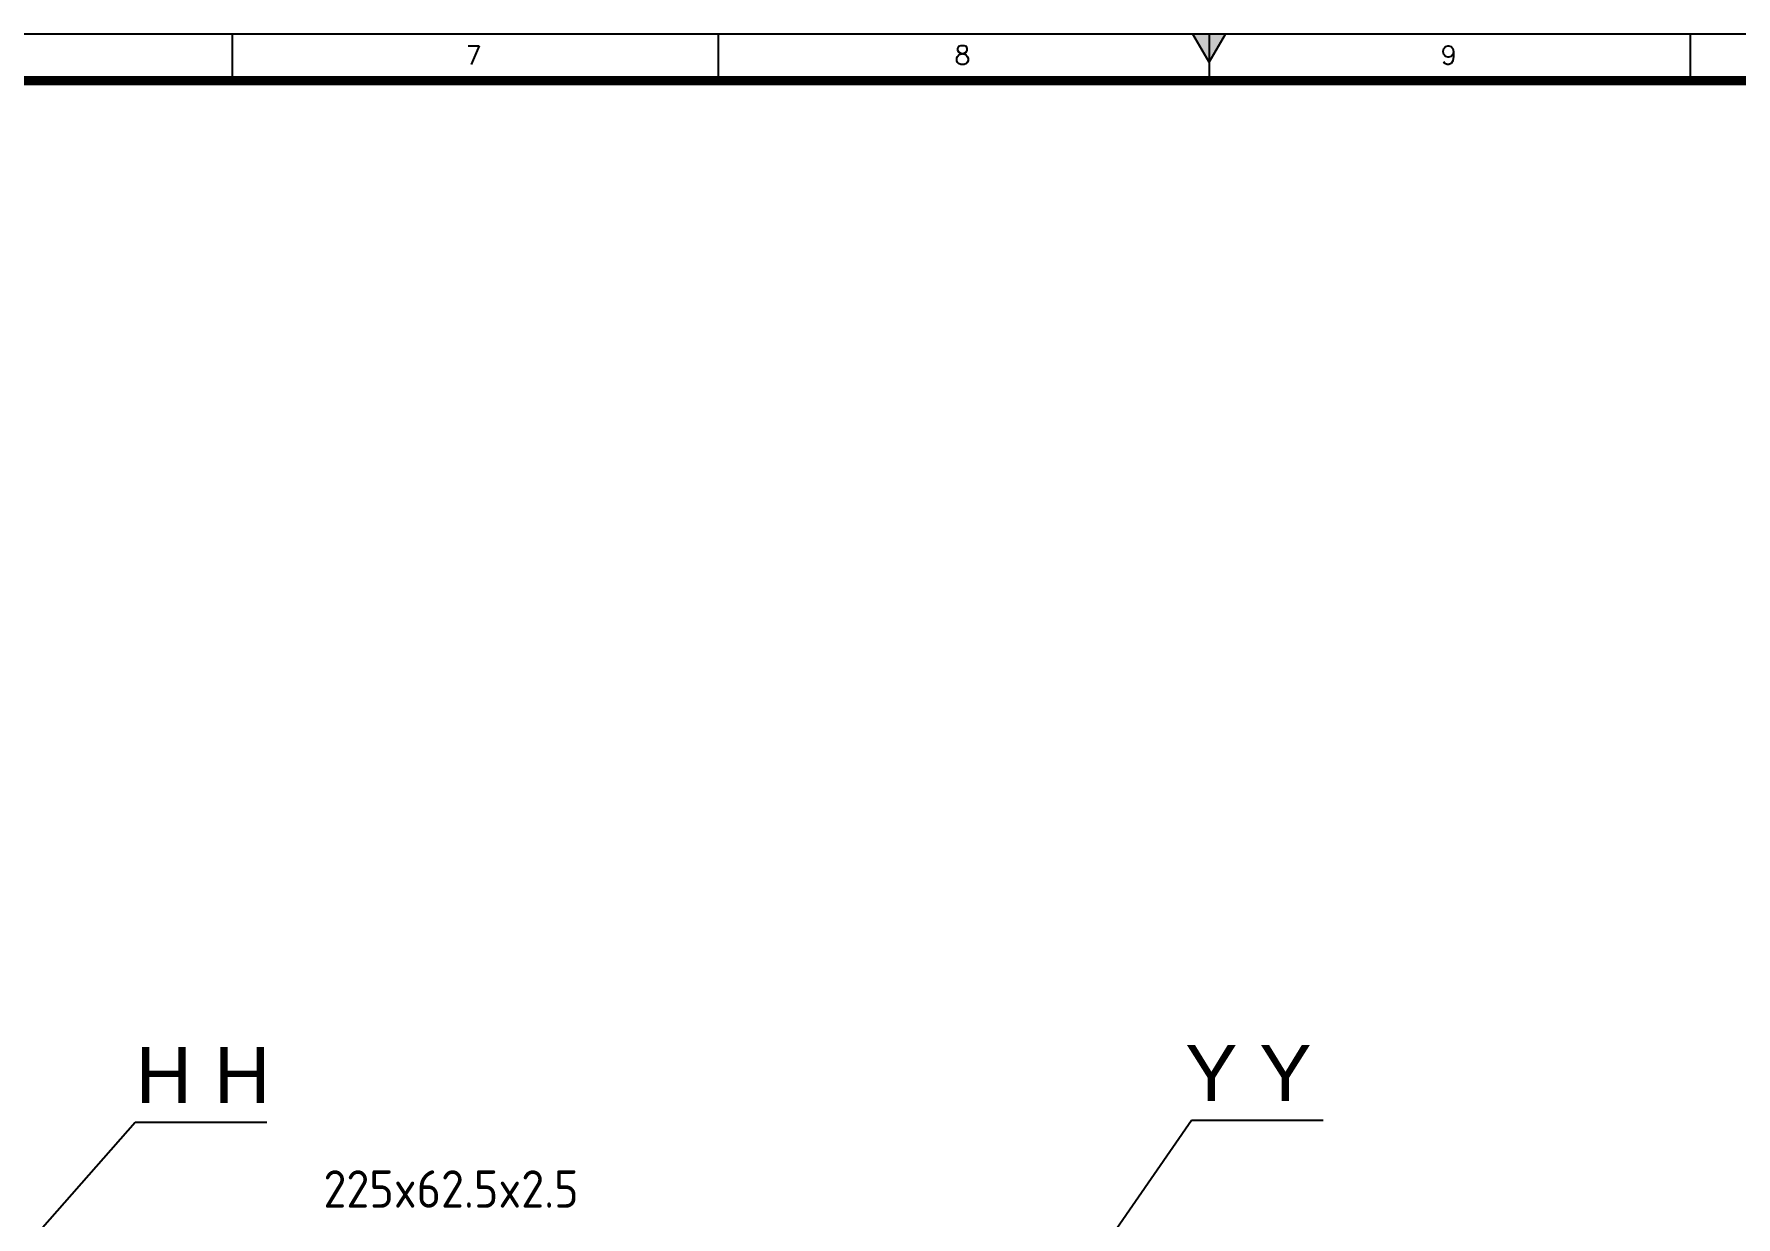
# Model space of a CAD drawing. Header units: millimetres. Extents: x -1055 to 11244, y -20673 to 2560.
# Drawn here: x -760.5 to -578.6, y 2430.6 to 2557.1 of the extents above; entities that cross this region are included whole.
import ezdxf
from ezdxf.enums import TextEntityAlignment as Align

# ---------------------------------------------------------------- set-up
doc = ezdxf.new("R2010")
doc.units = ezdxf.units.MM
doc.layers.add('BORDER', color=6, linetype='Continuous')
doc.styles.add('ACISOTS', font='isocp.shx')
doc.styles.add('ROMANS', font='romans.shx', dxfattribs={"width": 0.8})
doc.styles.get("Standard").update_dxf_attribs({"font": 'arial.ttf'})
doc.dimstyles.new('ISO-25', dxfattribs={"dimtxt": 4, "dimasz": 3.5, "dimexe": 1.5, "dimexo": 1.5, "dimgap": 1.5, "dimtad": 1, "dimtxsty": 'Standard', "dimcen": 0, "dimadec": 0, "dimazin": 0, "dimtfac": 1, "dimtmove": 0, "dimatfit": 3, "dimfxl": 1, "dimarcsym": 0})

# ---------------------------------------------------------------- blocks, each defined once
blk = doc.blocks.new('A1B')
at = {"layer": 'BORDER', "color": 1}
for p, q in [((316.12, 585), (316.12, 590)), ((368.06, 585), (368.06, 590)), ((471.94, 585), (471.94, 590))]:
    blk.add_line(p, q, dxfattribs=at)
at = {"layer": 'BORDER'}
for p, q in [((420.5, 587), (418.77, 590)), ((420.5, 590), (420.5, 585)), ((420.5, 587), (422.23, 590)), ((420.5, 588), (420.5, 585))]:
    blk.add_line(p, q, dxfattribs=at)
blk.add_lwpolyline([(837, 3), (837, 590), (3, 590), (3, 3)], close=True, dxfattribs=at)
at = {"layer": 'BORDER', "const_width": 1}
blk.add_lwpolyline([(8, 8), (832, 8), (832, 585), (8, 585)], close=True, dxfattribs=at)
at = {"layer": 'BORDER'}
blk.add_solid([(422.23, 590), (418.77, 590), (420.5, 587)], dxfattribs=at)
at = {"layer": 'BORDER', "color": 1, "style": 'ROMANS'}
for s, p in [('7', (341.88, 586.75)), ('8', (394.13, 586.75)), ('9', (446.1, 586.75))]:
    blk.add_text(s, height=2, dxfattribs=at).set_placement(p, align=Align.CENTER)

msp = doc.modelspace()

# ---------------------------------------------------------------- block references
msp.add_blockref('A1B', (-1055.359448, 1967.056595))

# ---------------------------------------------------------------- texts
at = {"color": 2, "char_height": 6, "attachment_point": 5}
for s, insert in [(' H H', (-743.574608, 2445.780877)), ('Y Y', (-630.667538, 2445.983517))]:
    msp.add_mtext(s, dxfattribs=dict(at, insert=insert))
at = {"color": 3, "insert": (-702.266118, 2431.587491), "char_height": 4, "attachment_point": 9, "style": 'ACISOTS'}
msp.add_mtext('225x62.5x2.5', dxfattribs=at)

# ---------------------------------------------------------------- leaders
at = {"color": 2}
for points in [[(-766.116127, 2422.024706), (-749.666599, 2440.741075), (-735.594781, 2440.741075)], [(-660.795631, 2406.234948), (-636.759529, 2440.943715), (-622.687711, 2440.943715)]]:
    msp.add_leader(points, dimstyle='ISO-25', override={"dimgap": 1.5, "dimtad": 0}, dxfattribs=at)

doc.saveas('drawing.dxf')
